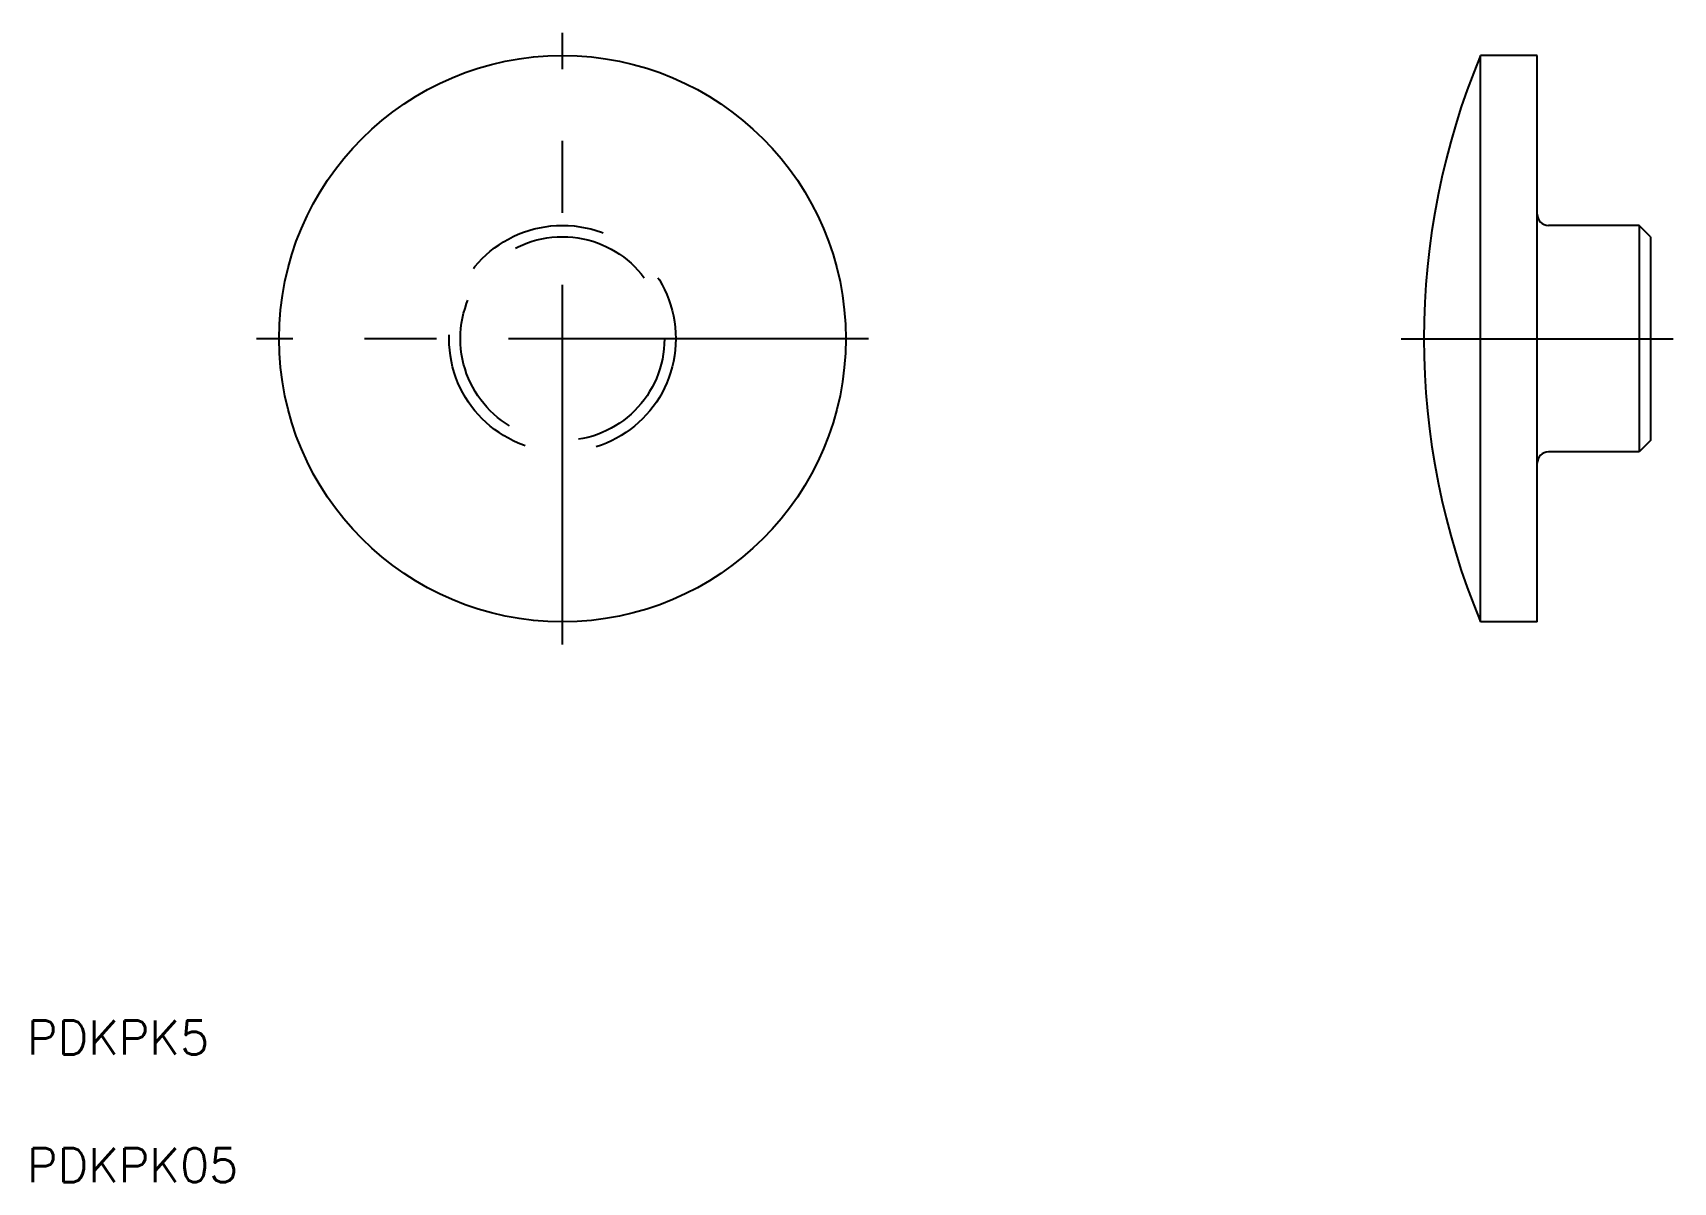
# Model space of a CAD drawing. Extents: x -47 to 98, y -74 to 27.
import ezdxf

# ---------------------------------------------------------------- set-up
doc = ezdxf.new("R2010")
doc.units = 0
doc.linetypes.add('CENTER', pattern=[50.8, 31.75, -6.35, 6.35, -6.35])
doc.linetypes.add('DASHED', pattern=[19.05, 12.7, -6.35])
doc.layers.get('0').update_dxf_attribs({"linetype": 'CONTINUOUS'})
doc.layers.add('CENTER', color=1, linetype='CENTER')
doc.styles.get("Standard").update_dxf_attribs({"font": 'txt.shx', "height": 3, "bigfont": 'bigfont.shx'})

# ---------------------------------------------------------------- blocks, each defined once
blk = doc.blocks.new('*U2')
at = {"color": 7, "linetype": 'CONTINUOUS'}
blk.add_text('PDKPK5', height=3, dxfattribs=at).set_placement((-47.24, -63.19))
blk = doc.blocks.new('*U3')
at = {"color": 7, "linetype": 'CONTINUOUS'}
blk.add_text('PDKPK05', height=3, dxfattribs=at).set_placement((-47.24, -74.46))

msp = doc.modelspace()

# ---------------------------------------------------------------- linework, layer by layer
at = {"color": 7, "linetype": 'CONTINUOUS'}
for p, q in [((86.01, 25), (81.01, 25)), ((81.01, -25), (81.01, 25)), ((86.01, -25), (86.01, 25)), ((95.01, 10), (87.01, 10)), ((96.01, 9), (95.01, 10)), ((95.01, 10), (95.01, -10)), ((96.01, 9), (96.01, -9)), ((95.01, -10), (87.01, -10)), ((96.01, -9), (95.01, -10)), ((86.01, -25), (81.01, -25))]:
    msp.add_line(p, q, dxfattribs=at)
msp.add_circle((0, 0), 25, dxfattribs=at)
at = {"color": 3, "linetype": 'DASHED'}
for radius in [10, 9]:
    msp.add_circle((0, 0), radius, dxfattribs=at)
at = {"color": 7, "linetype": 'CONTINUOUS'}
for centre, radius, start, end in [((141.01, 0), 65, 157.3801, 202.6199), ((87.01, 11), 1, 180, 270), ((87.01, -11), 1, 90, 180)]:
    msp.add_arc(centre, radius, start, end, dxfattribs=at)
at = {"layer": 'CENTER', "color": 1, "linetype": 'CENTER'}
for p, q in [((0, -27), (0, 27)), ((27, 0), (-27, 0)), ((74.01, 0), (98.01, 0))]:
    msp.add_line(p, q, dxfattribs=at)

# ---------------------------------------------------------------- block references
at = {"color": 7, "linetype": 'CONTINUOUS'}
for name in ['*U2', '*U3']:
    msp.add_blockref(name, (0, 0), dxfattribs=at)

doc.saveas('drawing.dxf')
